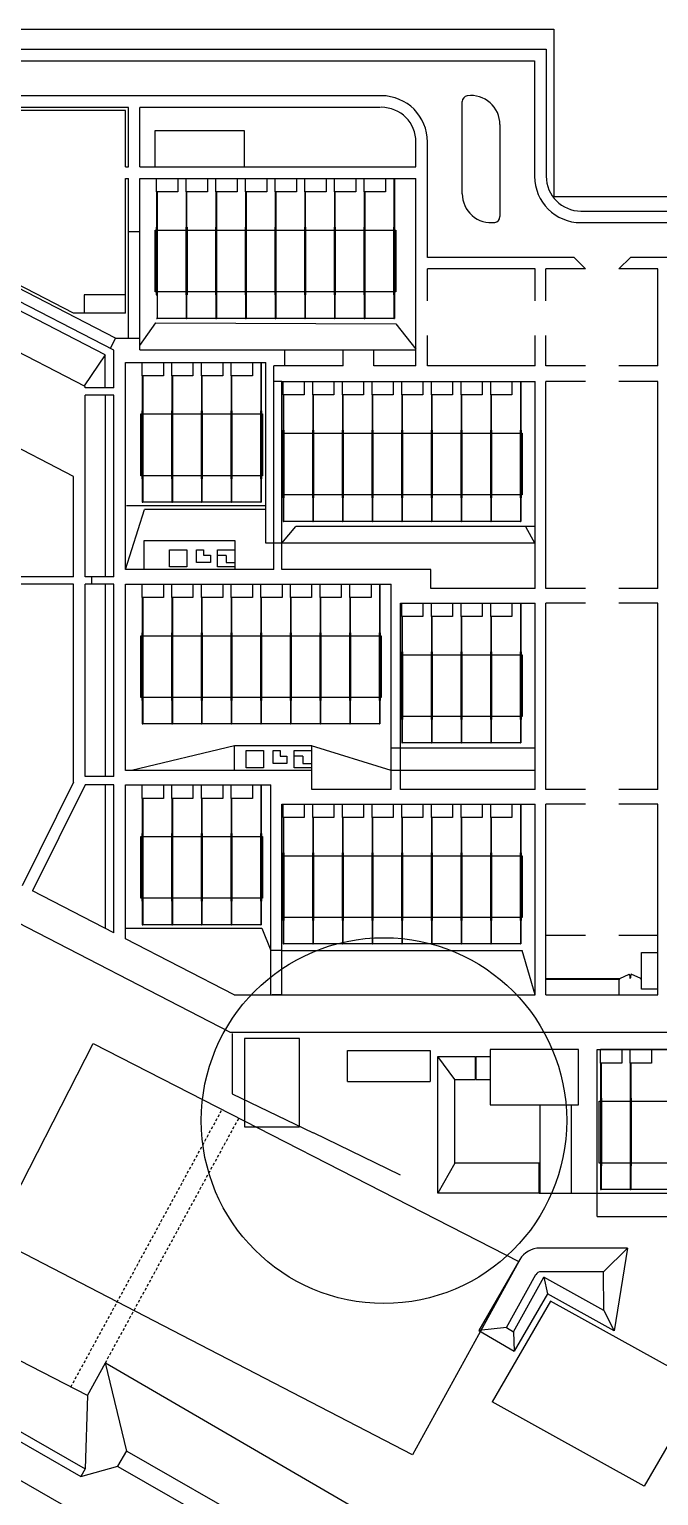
# Model space of a CAD drawing. Header units: millimetres. Extents: x -2 to 21000, y -2 to 14850.
# Drawn here: x 1727 to 2413, y 1328 to 2924 of the extents above; entities that cross this region are included whole.
import ezdxf

# ---------------------------------------------------------------- set-up
doc = ezdxf.new("R2010")
doc.units = ezdxf.units.MM
doc.linetypes.add('DASHED_3', pattern=[5, 3, -2])
doc.layers.add('HOVED', color=31, linetype='Continuous')
doc.layers.add('TEKST', color=1, linetype='Continuous')

msp = doc.modelspace()

# ---------------------------------------------------------------- linework, layer by layer
at = {"layer": 'HOVED'}
for p, q in [((1002, 2923.7), (2298.4, 2923.7)), ((2298.4, 2923.7), (2298.4, 2741.7)), ((995.4, 2889.4), (2277.6, 2889.4)), ((1004.2, 2902), (2290.2, 2902)), ((2277.6, 2889.4), (2277.6, 2763.7)), ((2290.2, 2902), (2290.2, 2763.7)), ((2110.5, 2851.4), (988, 2851.4)), ((2198.7, 2744.8), (2198.7, 2845.1)), ((1835.1, 2838.6), (1552.5, 2838.6)), ((1831.9, 2835.5), (1609.9, 2835.5)), ((1831.9, 2774), (1831.9, 2835.5)), ((1835.1, 2774), (1835.1, 2838.6)), ((1847.5, 2774), (1847.5, 2838.6)), ((2109.6, 2838.6), (1847.5, 2838.6)), ((1864.1, 2774), (1864.1, 2813.5)), ((1864.1, 2813.5), (1961, 2813.5)), ((1961, 2813.5), (1961, 2774)), ((2239.8, 2820.1), (2239.8, 2719.8)), ((2148.3, 2774), (2148.3, 2801)), ((2160.9, 2675.5), (2160.9, 2801)), ((1831.9, 2774), (1835.1, 2774)), ((1831.9, 2761.4), (1835.1, 2761.4)), ((1831.9, 2614.6), (1831.9, 2761.4)), ((1835.1, 2587.4), (1835.1, 2761.4)), ((1847.5, 2774), (2148.3, 2774)), ((1847.5, 2761.4), (2148.3, 2761.4)), ((1847.5, 2574.7), (1847.5, 2761.4)), ((2124.2, 2761.4), (2124.7, 2761.4)), ((2124.2, 2761.4), (2124.2, 2708.5)), ((2124.7, 2761.4), (2124.7, 2708.5)), ((2148.3, 2557.4), (2148.3, 2761.4)), ((1821, 2587.4), (1506.5, 2749.6)), ((1775.2, 2614.6), (1510.8, 2750.9)), ((1865.6, 2746.8), (1866.1, 2746.8)), ((1865.6, 2746.8), (1865.6, 2708.5)), ((1866.1, 2746.8), (1866.1, 2708.5)), ((1897.9, 2746.8), (1898.4, 2746.8)), ((1897.9, 2746.8), (1897.9, 2708.5)), ((1898.4, 2746.8), (1898.4, 2708.5)), ((1930.3, 2746.8), (1930.8, 2746.8)), ((1930.3, 2746.8), (1930.3, 2708.5)), ((1930.8, 2746.8), (1930.8, 2708.5)), ((1962.6, 2746.8), (1963.1, 2746.8)), ((1962.6, 2746.8), (1962.6, 2708.5)), ((1963.1, 2746.8), (1963.1, 2708.5)), ((1994.9, 2746.8), (1995.4, 2746.8)), ((1994.9, 2746.8), (1994.9, 2708.5)), ((1995.4, 2746.8), (1995.4, 2708.5)), ((2027.2, 2746.8), (2027.7, 2746.8)), ((2027.2, 2746.8), (2027.2, 2708.5)), ((2027.7, 2746.8), (2027.7, 2708.5)), ((2059.5, 2746.8), (2060, 2746.8)), ((2059.5, 2746.8), (2059.5, 2708.5)), ((2060, 2746.8), (2060, 2708.5)), ((2091.9, 2746.8), (2092.4, 2746.8)), ((2091.9, 2746.8), (2091.9, 2708.5)), ((2092.4, 2746.8), (2092.4, 2708.5)), ((1819.1, 2574.3), (1500.8, 2738.4)), ((2298.4, 2741.7), (3707.2, 2741.7)), ((2328, 2725.9), (3707.2, 2725.9)), ((1835.1, 2703.6), (1847.7, 2703.6)), ((1865.3, 2708.5), (1866.4, 2708.5)), ((1865.3, 2708.5), (1865.3, 2634.8)), ((1866.4, 2708.5), (1866.4, 2634.8)), ((1897.6, 2708.5), (1898.8, 2708.5)), ((1897.6, 2708.5), (1897.6, 2634.8)), ((1898.8, 2708.5), (1898.8, 2634.8)), ((1929.9, 2708.5), (1931.1, 2708.5)), ((1929.9, 2708.5), (1929.9, 2634.8)), ((1931.1, 2708.5), (1931.1, 2634.8)), ((1962.3, 2708.5), (1963.4, 2708.5)), ((1962.3, 2708.5), (1962.3, 2634.8)), ((1963.4, 2708.5), (1963.4, 2634.8)), ((1994.6, 2708.5), (1995.7, 2708.5)), ((1994.6, 2708.5), (1994.6, 2634.8)), ((1995.7, 2708.5), (1995.7, 2634.8)), ((2026.9, 2708.5), (2028, 2708.5)), ((2026.9, 2708.5), (2028, 2708.5)), ((2026.9, 2708.5), (2026.9, 2634.8)), ((2028, 2708.5), (2028, 2634.8)), ((2059.2, 2708.5), (2060.4, 2708.5)), ((2059.2, 2708.5), (2060.4, 2708.5)), ((2059.2, 2708.5), (2059.2, 2634.8)), ((2060.4, 2708.5), (2060.4, 2634.8)), ((2091.5, 2708.5), (2092.7, 2708.5)), ((2091.5, 2708.5), (2092.7, 2708.5)), ((2091.5, 2708.5), (2091.5, 2634.8)), ((2092.7, 2708.5), (2092.7, 2634.8)), ((2123.9, 2708.5), (2125, 2708.5)), ((2123.9, 2708.5), (2123.9, 2634.8)), ((2125, 2708.5), (2125, 2634.8)), ((2328, 2713.3), (3707.2, 2713.3)), ((2320.5, 2675.5), (2160.9, 2675.5)), ((2333.1, 2662.9), (2320.5, 2675.5)), ((2369.5, 2662.9), (2382.1, 2675.5)), ((2679.5, 2675.5), (2382.1, 2675.5)), ((1809.7, 2569.3), (1638, 2657.8)), ((2160.9, 2628.3), (2160.9, 2662.9)), ((2278, 2662.9), (2160.9, 2662.9)), ((2278, 2628.3), (2278, 2662.9)), ((2333.1, 2662.9), (2289.8, 2662.9)), ((2289.8, 2628.3), (2289.8, 2662.9)), ((2411.7, 2662.9), (2369.5, 2662.9)), ((2411.7, 2557.4), (2411.7, 2662.9)), ((1786.7, 2634.6), (1786.7, 2614.6)), ((1831.8, 2634.6), (1786.7, 2634.6)), ((1865.3, 2634.8), (1866.4, 2634.8)), ((1866.1, 2634.8), (1866.1, 2609.1)), ((1897.6, 2634.8), (1898.8, 2634.8)), ((1897.9, 2634.8), (1897.9, 2609.1)), ((1898.4, 2634.8), (1898.4, 2609.1)), ((1929.9, 2634.8), (1931.1, 2634.8)), ((1930.3, 2634.8), (1930.3, 2609.1)), ((1930.8, 2634.8), (1930.8, 2609.1)), ((1962.3, 2634.8), (1963.4, 2634.8)), ((1962.6, 2634.8), (1962.6, 2609.1)), ((1963.1, 2634.8), (1963.1, 2609.1)), ((1994.6, 2634.8), (1995.7, 2634.8)), ((1994.9, 2634.8), (1994.9, 2609.1)), ((1995.4, 2634.8), (1995.4, 2609.1)), ((2026.9, 2634.8), (2028, 2634.8)), ((2026.9, 2634.8), (2028, 2634.8)), ((2027.2, 2634.8), (2027.2, 2609.1)), ((2027.7, 2634.8), (2027.7, 2609.1)), ((2059.2, 2634.8), (2060.4, 2634.8)), ((2059.2, 2634.8), (2060.4, 2634.8)), ((2059.5, 2634.8), (2059.5, 2609.1)), ((2060, 2634.8), (2060, 2609.1)), ((2091.5, 2634.8), (2092.7, 2634.8)), ((2091.5, 2634.8), (2092.7, 2634.8)), ((2091.9, 2634.8), (2091.9, 2609.1)), ((2092.4, 2634.8), (2092.4, 2609.1)), ((2123.9, 2634.8), (2125, 2634.8)), ((2124.2, 2634.8), (2124.2, 2609.1)), ((2124.7, 2634.8), (2124.7, 2609.1)), ((1787.7, 2534.9), (1658, 2601.8)), ((1831.9, 2614.6), (1775.2, 2614.6)), ((1847.5, 2579.6), (1864.7, 2604.1)), ((1864.7, 2604.1), (2126.5, 2603.3)), ((2124.7, 2609.1), (1865.6, 2609.1)), ((1865.6, 2609.1), (1866.1, 2609.1)), ((1897.9, 2609.1), (1898.4, 2609.1)), ((1930.3, 2609.1), (1930.8, 2609.1)), ((1962.6, 2609.1), (1963.1, 2609.1)), ((1994.9, 2609.1), (1995.4, 2609.1)), ((2027.2, 2609.1), (2027.7, 2609.1)), ((2059.5, 2609.1), (2060, 2609.1)), ((2091.9, 2609.1), (2092.4, 2609.1)), ((2124.2, 2609.1), (2124.7, 2609.1)), ((2126.5, 2603.3), (2148.1, 2575.7)), ((1820.7, 2587.6), (1814.9, 2576.4)), ((1821, 2587.4), (1847.5, 2587.4)), ((2160.9, 2557.4), (2160.9, 2590.5)), ((2278, 2557.4), (2278, 2590.5)), ((2289.8, 2557.4), (2289.8, 2590.5)), ((1819.1, 2533.4), (1819.1, 2574.3)), ((1847.5, 2574.7), (2148.3, 2574.7)), ((2005.2, 2557.4), (2005.2, 2574.7)), ((2069, 2557.4), (2069, 2574.7)), ((2102.5, 2557.4), (2102.5, 2574.7)), ((1809.7, 2569.3), (1786.7, 2535.5)), ((1809.7, 2533.4), (1809.7, 2569.3)), ((1831.7, 2561.2), (1984.5, 2561.2)), ((1831.7, 2335.6), (1831.7, 2561.2)), ((1979.2, 2561.2), (1979.2, 2508.3)), ((1979.2, 2561.2), (1979.7, 2561.2)), ((1979.7, 2561.2), (1979.7, 2508.3)), ((1984.5, 2364.5), (1984.5, 2561.2)), ((1993.4, 2335.6), (1993.4, 2557.4)), ((2069, 2557.4), (1993.4, 2557.4)), ((2148.3, 2557.4), (2102.5, 2557.4)), ((2278, 2557.4), (2160.9, 2557.4)), ((2333.1, 2557.4), (2289.8, 2557.4)), ((2411.7, 2557.4), (2369.5, 2557.4)), ((1850, 2546.6), (1850, 2508.3)), ((1850, 2546.6), (1850.5, 2546.6)), ((1850.5, 2546.6), (1850.5, 2508.3)), ((1882.3, 2546.6), (1882.3, 2508.3)), ((1882.3, 2546.6), (1882.8, 2546.6)), ((1882.8, 2546.6), (1882.8, 2508.3)), ((1914.6, 2546.6), (1914.6, 2508.3)), ((1914.6, 2546.6), (1915.1, 2546.6)), ((1915.1, 2546.6), (1915.1, 2508.3)), ((1946.9, 2546.6), (1946.9, 2508.3)), ((1946.9, 2546.6), (1947.4, 2546.6)), ((1947.4, 2546.6), (1947.4, 2508.3)), ((2002, 2540.4), (1993.4, 2540.4)), ((2002, 2335.6), (2002, 2540.4)), ((2002, 2540.4), (2278, 2540.4)), ((2262, 2540.4), (2262, 2487.5)), ((2262, 2540.4), (2262.6, 2540.4)), ((2262.6, 2540.4), (2262.6, 2487.5)), ((2278, 2315), (2278, 2540.4)), ((2333.1, 2540.4), (2289.8, 2540.4)), ((2289.8, 2315), (2289.8, 2540.4)), ((2411.7, 2540.4), (2369.5, 2540.4)), ((2411.7, 2315), (2411.7, 2540.4)), ((1787.7, 2533.4), (1787.7, 2534.9)), ((1819.1, 2533.4), (1787.7, 2533.4)), ((1787.7, 2327.7), (1787.7, 2525.6)), ((1819.1, 2525.6), (1787.7, 2525.6)), ((1809.8, 2327.7), (1809.8, 2525.6)), ((1819.1, 2327.7), (1819.1, 2525.6)), ((2003.5, 2525.8), (2003.5, 2487.5)), ((2003.5, 2525.8), (2004, 2525.8)), ((2004, 2525.8), (2004, 2487.5)), ((2035.8, 2525.8), (2035.8, 2487.5)), ((2035.8, 2525.8), (2036.3, 2525.8)), ((2036.3, 2525.8), (2036.3, 2487.5)), ((2068.1, 2525.8), (2068.1, 2487.5)), ((2068.1, 2525.8), (2068.6, 2525.8)), ((2068.6, 2525.8), (2068.6, 2487.5)), ((2100.5, 2525.8), (2100.5, 2487.5)), ((2100.5, 2525.8), (2101, 2525.8)), ((2101, 2525.8), (2101, 2487.5)), ((2132.8, 2525.8), (2132.8, 2487.5)), ((2132.8, 2525.8), (2133.3, 2525.8)), ((2133.3, 2525.8), (2133.3, 2487.5)), ((2165.1, 2525.8), (2165.1, 2487.5)), ((2165.1, 2525.8), (2165.6, 2525.8)), ((2165.6, 2525.8), (2165.6, 2487.5)), ((2197.4, 2525.8), (2197.4, 2487.5)), ((2197.4, 2525.8), (2197.9, 2525.8)), ((2197.9, 2525.8), (2197.9, 2487.5)), ((2229.7, 2525.8), (2229.7, 2487.5)), ((2229.7, 2525.8), (2230.2, 2525.8)), ((2230.2, 2525.8), (2230.2, 2487.5)), ((1775.1, 2436.9), (1635.2, 2509)), ((1849.7, 2508.3), (1849.7, 2434.6)), ((1849.7, 2508.3), (1850.8, 2508.3)), ((1850.8, 2508.3), (1850.8, 2434.6)), ((1882, 2508.3), (1882, 2434.6)), ((1882, 2508.3), (1883.1, 2508.3)), ((1882, 2508.3), (1883.1, 2508.3)), ((1883.1, 2508.3), (1883.1, 2434.6)), ((1914.3, 2508.3), (1914.3, 2434.6)), ((1914.3, 2508.3), (1915.4, 2508.3)), ((1914.3, 2508.3), (1915.4, 2508.3)), ((1915.4, 2508.3), (1915.4, 2434.6)), ((1946.6, 2508.3), (1946.6, 2434.6)), ((1946.6, 2508.3), (1947.7, 2508.3)), ((1946.6, 2508.3), (1947.7, 2508.3)), ((1947.7, 2508.3), (1947.7, 2434.6)), ((1978.9, 2508.3), (1978.9, 2434.6)), ((1978.9, 2508.3), (1980.1, 2508.3)), ((1980.1, 2508.3), (1980.1, 2434.6)), ((2003.2, 2487.5), (2004.3, 2487.5)), ((2003.2, 2487.5), (2003.2, 2413.8)), ((2004.3, 2487.5), (2004.3, 2413.8)), ((2035.5, 2487.5), (2036.6, 2487.5)), ((2035.5, 2487.5), (2035.5, 2413.8)), ((2036.6, 2487.5), (2036.6, 2413.8)), ((2067.8, 2487.5), (2069, 2487.5)), ((2067.8, 2487.5), (2067.8, 2413.8)), ((2069, 2487.5), (2069, 2413.8)), ((2100.1, 2487.5), (2101.3, 2487.5)), ((2100.1, 2487.5), (2100.1, 2413.8)), ((2101.3, 2487.5), (2101.3, 2413.8)), ((2132.5, 2487.5), (2133.6, 2487.5)), ((2132.5, 2487.5), (2132.5, 2413.8)), ((2133.6, 2487.5), (2133.6, 2413.8)), ((2164.8, 2487.5), (2165.9, 2487.5)), ((2164.8, 2487.5), (2165.9, 2487.5)), ((2164.8, 2487.5), (2164.8, 2413.8)), ((2165.9, 2487.5), (2165.9, 2413.8)), ((2197.1, 2487.5), (2198.2, 2487.5)), ((2197.1, 2487.5), (2198.2, 2487.5)), ((2197.1, 2487.5), (2197.1, 2413.8)), ((2198.2, 2487.5), (2198.2, 2413.8)), ((2229.4, 2487.5), (2230.5, 2487.5)), ((2229.4, 2487.5), (2230.5, 2487.5)), ((2229.4, 2487.5), (2229.4, 2413.8)), ((2230.5, 2487.5), (2230.5, 2413.8)), ((2261.7, 2487.5), (2262.9, 2487.5)), ((2261.7, 2487.5), (2261.7, 2413.8)), ((2262.9, 2487.5), (2262.9, 2413.8)), ((1775.1, 2327.7), (1775.1, 2436.9)), ((1849.7, 2434.6), (1850.8, 2434.6)), ((1850, 2434.6), (1850, 2408.9)), ((1850.5, 2434.6), (1850.5, 2408.9)), ((1882, 2434.6), (1883.1, 2434.6)), ((1882, 2434.6), (1883.1, 2434.6)), ((1882.3, 2434.6), (1882.3, 2408.9)), ((1882.8, 2434.6), (1882.8, 2408.9)), ((1914.3, 2434.6), (1915.4, 2434.6)), ((1914.3, 2434.6), (1915.4, 2434.6)), ((1914.6, 2434.6), (1914.6, 2408.9)), ((1915.1, 2434.6), (1915.1, 2408.9)), ((1946.6, 2434.6), (1947.7, 2434.6)), ((1946.6, 2434.6), (1947.7, 2434.6)), ((1946.9, 2434.6), (1946.9, 2408.9)), ((1947.4, 2434.6), (1947.4, 2408.9)), ((1978.9, 2434.6), (1980.1, 2434.6)), ((1979.2, 2434.6), (1979.2, 2408.9)), ((1979.7, 2434.6), (1979.7, 2408.9)), ((2003.2, 2413.8), (2004.3, 2413.8)), ((2003.5, 2413.8), (2003.5, 2388.1)), ((2004, 2413.8), (2004, 2388.1)), ((2035.5, 2413.8), (2036.6, 2413.8)), ((2035.8, 2413.8), (2035.8, 2388.1)), ((2036.3, 2413.8), (2036.3, 2388.1)), ((2067.8, 2413.8), (2069, 2413.8)), ((2068.1, 2413.8), (2068.1, 2388.1)), ((2068.6, 2413.8), (2068.6, 2388.1)), ((2100.1, 2413.8), (2101.3, 2413.8)), ((2100.5, 2413.8), (2100.5, 2388.1)), ((2101, 2413.8), (2101, 2388.1)), ((2132.5, 2413.8), (2133.6, 2413.8)), ((2132.8, 2413.8), (2132.8, 2388.1)), ((2133.3, 2413.8), (2133.3, 2388.1)), ((2164.8, 2413.8), (2165.9, 2413.8)), ((2164.8, 2413.8), (2165.9, 2413.8)), ((2165.1, 2413.8), (2165.1, 2388.1)), ((2165.6, 2413.8), (2165.6, 2388.1)), ((2197.1, 2413.8), (2198.2, 2413.8)), ((2197.1, 2413.8), (2198.2, 2413.8)), ((2197.4, 2413.8), (2197.4, 2388.1)), ((2197.9, 2413.8), (2197.9, 2388.1)), ((2229.4, 2413.8), (2230.5, 2413.8)), ((2229.4, 2413.8), (2230.5, 2413.8)), ((2229.7, 2413.8), (2229.7, 2388.1)), ((2230.2, 2413.8), (2230.2, 2388.1)), ((2261.7, 2413.8), (2262.9, 2413.8)), ((2262, 2413.8), (2262, 2388.1)), ((2262.6, 2413.8), (2262.6, 2388.1)), ((1831.7, 2335.6), (1852.6, 2401.1)), ((1984.5, 2405), (1832.9, 2405)), ((1979.7, 2408.9), (1850, 2408.9)), ((1850, 2408.9), (1850.5, 2408.9)), ((1984.5, 2401.1), (1852.6, 2401.1)), ((1882.3, 2408.9), (1882.8, 2408.9)), ((1914.6, 2408.9), (1915.1, 2408.9)), ((1946.9, 2408.9), (1947.4, 2408.9)), ((1979.2, 2408.9), (1979.7, 2408.9)), ((1809.9, 2380.5), (1809.9, 2381)), ((2002, 2364.5), (2017.2, 2382.5)), ((2262.6, 2388.1), (2003.5, 2388.1)), ((2003.5, 2388.1), (2004, 2388.1)), ((2278, 2382.5), (2017.2, 2382.5)), ((2035.8, 2388.1), (2036.3, 2388.1)), ((2068.1, 2388.1), (2068.6, 2388.1)), ((2100.5, 2388.1), (2101, 2388.1)), ((2132.8, 2388.1), (2133.3, 2388.1)), ((2165.1, 2388.1), (2165.6, 2388.1)), ((2197.4, 2388.1), (2197.9, 2388.1)), ((2229.7, 2388.1), (2230.2, 2388.1)), ((2262, 2388.1), (2262.6, 2388.1)), ((2267.7, 2382.6), (2277.7, 2364.2)), ((1951.3, 2366.9), (1851.7, 2366.9)), ((1851.7, 2366.9), (1851.7, 2335.6)), ((1951.3, 2335.6), (1951.3, 2366.9)), ((1993.4, 2364.5), (1984.5, 2364.5)), ((2278, 2364.5), (1993.4, 2364.5)), ((1879.8, 2357.3), (1898.6, 2357.3)), ((1879.8, 2338.6), (1879.8, 2357.3)), ((1898.6, 2357.3), (1898.6, 2338.6)), ((1909.3, 2343.4), (1909.3, 2357.3)), ((1909.3, 2357.3), (1916.7, 2357.3)), ((1916.7, 2357.3), (1916.7, 2351.2)), ((1916.7, 2351.2), (1924.2, 2351.2)), ((1924.2, 2351.2), (1924.2, 2343.4)), ((1932, 2357.3), (1950.8, 2357.3)), ((1932, 2338.6), (1932, 2357.3)), ((1941.5, 2351.1), (1932, 2351.1)), ((1941.5, 2351.1), (1941.5, 2343.4)), ((1950.8, 2357.3), (1950.8, 2338.6)), ((1993.4, 2335.6), (1831.7, 2335.6)), ((1898.6, 2338.6), (1879.8, 2338.6)), ((1924.2, 2343.4), (1909.3, 2343.4)), ((1950.8, 2338.6), (1932, 2338.6)), ((1941.5, 2343.4), (1950.8, 2343.4)), ((2164.6, 2335.6), (2002, 2335.6)), ((2164.6, 2315), (2164.6, 2335.6)), ((1775.1, 2327.7), (1648.7, 2327.7)), ((1775.1, 2319.8), (1650.1, 2319.8)), ((1775.1, 2104.2), (1775.1, 2319.8)), ((1819.1, 2327.7), (1787.7, 2327.7)), ((1787.7, 2110.6), (1787.7, 2319.8)), ((1819.1, 2319.8), (1787.7, 2319.8)), ((1795, 2319.8), (1795, 2327.7)), ((1809.8, 2110.6), (1809.8, 2319.8)), ((1819.1, 2110.6), (1819.1, 2319.8)), ((1831.7, 2117), (1831.7, 2319.8)), ((1831.7, 2319.8), (2121.2, 2319.8)), ((2108.5, 2319.8), (2108.5, 2266.9)), ((2108.5, 2319.8), (2109, 2319.8)), ((2109, 2319.8), (2109, 2266.9)), ((2121.2, 2096.2), (2121.2, 2319.8)), ((2278, 2315), (2164.6, 2315)), ((2333.1, 2315), (2289.8, 2315)), ((2411.7, 2315), (2369.5, 2315)), ((2411.7, 2315), (2369.5, 2315)), ((1850, 2305.2), (1850, 2266.9)), ((1850, 2305.2), (1850.5, 2305.2)), ((1850.5, 2305.2), (1850.5, 2266.9)), ((1882.3, 2305.2), (1882.3, 2266.9)), ((1882.3, 2305.2), (1882.8, 2305.2)), ((1882.8, 2305.2), (1882.8, 2266.9)), ((1914.6, 2305.2), (1914.6, 2266.9)), ((1914.6, 2305.2), (1915.1, 2305.2)), ((1915.1, 2305.2), (1915.1, 2266.9)), ((1946.9, 2305.2), (1946.9, 2266.9)), ((1946.9, 2305.2), (1947.4, 2305.2)), ((1947.4, 2305.2), (1947.4, 2266.9)), ((1979.2, 2305.2), (1979.2, 2266.9)), ((1979.2, 2305.2), (1979.7, 2305.2)), ((1979.7, 2305.2), (1979.7, 2266.9)), ((2011.6, 2305.2), (2011.6, 2266.9)), ((2011.6, 2305.2), (2012.1, 2305.2)), ((2012.1, 2305.2), (2012.1, 2266.9)), ((2043.9, 2305.2), (2043.9, 2266.9)), ((2043.9, 2305.2), (2044.4, 2305.2)), ((2044.4, 2305.2), (2044.4, 2266.9)), ((2076.2, 2305.2), (2076.2, 2266.9)), ((2076.2, 2305.2), (2076.7, 2305.2)), ((2076.7, 2305.2), (2076.7, 2266.9)), ((2131.3, 2096.2), (2131.3, 2299.2)), ((2131.3, 2299.2), (2278, 2299.2)), ((2262, 2299.2), (2262.6, 2299.2)), ((2262, 2299.2), (2262, 2246.3)), ((2262.6, 2299.2), (2262.6, 2246.3)), ((2278, 2096.2), (2278, 2299.2)), ((2333.1, 2299.2), (2289.8, 2299.2)), ((2289.8, 2096.2), (2289.8, 2299.2)), ((2411.7, 2299.2), (2369.5, 2299.2)), ((2411.7, 2096.2), (2411.7, 2299.2)), ((2132.8, 2284.6), (2133.3, 2284.6)), ((2132.8, 2284.6), (2132.8, 2246.3)), ((2133.3, 2284.6), (2133.3, 2246.3)), ((2165.1, 2284.6), (2165.6, 2284.6)), ((2165.1, 2284.6), (2165.1, 2246.3)), ((2165.6, 2284.6), (2165.6, 2246.3)), ((2197.4, 2284.6), (2197.9, 2284.6)), ((2197.4, 2284.6), (2197.4, 2246.3)), ((2197.9, 2284.6), (2197.9, 2246.3)), ((2229.7, 2284.6), (2230.2, 2284.6)), ((2229.7, 2284.6), (2229.7, 2246.3)), ((2230.2, 2284.6), (2230.2, 2246.3)), ((1849.7, 2266.9), (1849.7, 2193.2)), ((1849.7, 2266.9), (1850.8, 2266.9)), ((1850.8, 2266.9), (1850.8, 2193.2)), ((1882, 2266.9), (1882, 2193.2)), ((1882, 2266.9), (1883.1, 2266.9)), ((1883.1, 2266.9), (1883.1, 2193.2)), ((1914.3, 2266.9), (1914.3, 2193.2)), ((1914.3, 2266.9), (1915.4, 2266.9)), ((1915.4, 2266.9), (1915.4, 2193.2)), ((1946.6, 2266.9), (1946.6, 2193.2)), ((1946.6, 2266.9), (1947.7, 2266.9)), ((1947.7, 2266.9), (1947.7, 2193.2)), ((1978.9, 2266.9), (1978.9, 2193.2)), ((1978.9, 2266.9), (1980.1, 2266.9)), ((1980.1, 2266.9), (1980.1, 2193.2)), ((2011.2, 2266.9), (2011.2, 2193.2)), ((2011.2, 2266.9), (2012.4, 2266.9)), ((2011.2, 2266.9), (2012.4, 2266.9)), ((2012.4, 2266.9), (2012.4, 2193.2)), ((2043.6, 2266.9), (2043.6, 2193.2)), ((2043.6, 2266.9), (2044.7, 2266.9)), ((2043.6, 2266.9), (2044.7, 2266.9)), ((2044.7, 2266.9), (2044.7, 2193.2)), ((2075.9, 2266.9), (2075.9, 2193.2)), ((2075.9, 2266.9), (2077, 2266.9)), ((2075.9, 2266.9), (2077, 2266.9)), ((2077, 2266.9), (2077, 2193.2)), ((2108.2, 2266.9), (2108.2, 2193.2)), ((2108.2, 2266.9), (2109.3, 2266.9)), ((2109.3, 2266.9), (2109.3, 2193.2)), ((2131.3, 2175.9), (2131.3, 2243)), ((2131.3, 2243), (2264, 2243)), ((2132.5, 2246.3), (2132.5, 2172.6)), ((2132.5, 2246.3), (2133.6, 2246.3)), ((2133.6, 2246.3), (2133.6, 2172.6)), ((2164.8, 2246.3), (2164.8, 2172.6)), ((2164.8, 2246.3), (2165.9, 2246.3)), ((2164.8, 2246.3), (2165.9, 2246.3)), ((2165.9, 2246.3), (2165.9, 2172.6)), ((2197.1, 2246.3), (2197.1, 2172.6)), ((2197.1, 2246.3), (2198.2, 2246.3)), ((2197.1, 2246.3), (2198.2, 2246.3)), ((2198.2, 2246.3), (2198.2, 2172.6)), ((2229.4, 2246.3), (2229.4, 2172.6)), ((2229.4, 2246.3), (2230.5, 2246.3)), ((2229.4, 2246.3), (2230.5, 2246.3)), ((2230.5, 2246.3), (2230.5, 2172.6)), ((2261.7, 2246.3), (2261.7, 2172.6)), ((2261.7, 2246.3), (2262.9, 2246.3)), ((2262.9, 2246.3), (2262.9, 2172.6)), ((2264, 2243), (2264, 2175.9)), ((1849.7, 2193.2), (1850.8, 2193.2)), ((1850, 2193.2), (1850, 2167.6)), ((1850.5, 2193.2), (1850.5, 2167.6)), ((1882, 2193.2), (1883.1, 2193.2)), ((1882.3, 2193.2), (1882.3, 2167.6)), ((1882.8, 2193.2), (1882.8, 2167.6)), ((1914.3, 2193.2), (1915.4, 2193.2)), ((1914.6, 2193.2), (1914.6, 2167.6)), ((1915.1, 2193.2), (1915.1, 2167.6)), ((1946.6, 2193.2), (1947.7, 2193.2)), ((1946.9, 2193.2), (1946.9, 2167.6)), ((1947.4, 2193.2), (1947.4, 2167.6)), ((1978.9, 2193.2), (1980.1, 2193.2)), ((1979.2, 2193.2), (1979.2, 2167.6)), ((1979.7, 2193.2), (1979.7, 2167.6)), ((2011.2, 2193.2), (2012.4, 2193.2)), ((2011.2, 2193.2), (2012.4, 2193.2)), ((2011.6, 2193.2), (2011.6, 2167.6)), ((2012.1, 2193.2), (2012.1, 2167.6)), ((2043.6, 2193.2), (2044.7, 2193.2)), ((2043.6, 2193.2), (2044.7, 2193.2)), ((2043.9, 2193.2), (2043.9, 2167.6)), ((2044.4, 2193.2), (2044.4, 2167.6)), ((2075.9, 2193.2), (2077, 2193.2)), ((2075.9, 2193.2), (2077, 2193.2)), ((2076.2, 2193.2), (2076.2, 2167.6)), ((2076.7, 2193.2), (2076.7, 2167.6)), ((2108.2, 2193.2), (2109.3, 2193.2)), ((2108.5, 2193.2), (2108.5, 2167.6)), ((2109, 2193.2), (2109, 2167.6)), ((2264, 2175.9), (2131.3, 2175.9)), ((2132.5, 2172.6), (2133.6, 2172.6)), ((2132.8, 2172.6), (2132.8, 2147)), ((2133.3, 2172.6), (2133.3, 2147)), ((2164.8, 2172.6), (2165.9, 2172.6)), ((2164.8, 2172.6), (2165.9, 2172.6)), ((2165.1, 2172.6), (2165.1, 2147)), ((2165.6, 2172.6), (2165.6, 2147)), ((2197.1, 2172.6), (2198.2, 2172.6)), ((2197.1, 2172.6), (2198.2, 2172.6)), ((2197.4, 2172.6), (2197.4, 2147)), ((2197.9, 2172.6), (2197.9, 2147)), ((2229.4, 2172.6), (2230.5, 2172.6)), ((2229.4, 2172.6), (2230.5, 2172.6)), ((2229.7, 2172.6), (2229.7, 2147)), ((2230.2, 2172.6), (2230.2, 2147)), ((2261.7, 2172.6), (2262.9, 2172.6)), ((2262, 2172.6), (2262, 2147)), ((2262.6, 2172.6), (2262.6, 2147)), ((2109, 2167.6), (1850, 2167.6)), ((1850, 2167.6), (1850.5, 2167.6)), ((1882.3, 2167.6), (1882.8, 2167.6)), ((1914.6, 2167.6), (1915.1, 2167.6)), ((1946.9, 2167.6), (1947.4, 2167.6)), ((1979.2, 2167.6), (1979.7, 2167.6)), ((2011.6, 2167.6), (2012.1, 2167.6)), ((2043.9, 2167.6), (2044.4, 2167.6)), ((2076.2, 2167.6), (2076.7, 2167.6)), ((2108.5, 2167.6), (2109, 2167.6)), ((1950.5, 2143.8), (1838.2, 2117)), ((1950.5, 2116.5), (1950.5, 2143.8)), ((2034.8, 2143.8), (1950.5, 2143.8)), ((2121.2, 2116.9), (2034.6, 2143.8)), ((2034.8, 2096.2), (2034.8, 2143.8)), ((2131.3, 2141.4), (2121.2, 2141.4)), ((2278, 2141.4), (2131.3, 2141.4)), ((2132.8, 2147), (2133.3, 2147)), ((2262.6, 2147), (2132.8, 2147)), ((2165.1, 2147), (2165.6, 2147)), ((2197.4, 2147), (2197.9, 2147)), ((2229.7, 2147), (2230.2, 2147)), ((2262, 2147), (2262.6, 2147)), ((1963.3, 2138.7), (1982.1, 2138.7)), ((1963.3, 2119.9), (1963.3, 2138.7)), ((1982.1, 2138.7), (1982.1, 2119.9)), ((1992.8, 2124.7), (1992.8, 2138.7)), ((1992.8, 2138.7), (2000.2, 2138.7)), ((2007.7, 2124.7), (1992.8, 2124.7)), ((2000.2, 2138.7), (2000.2, 2132.5)), ((2000.2, 2132.5), (2007.7, 2132.5)), ((2007.7, 2132.5), (2007.7, 2124.7)), ((2015.5, 2138.7), (2034.3, 2138.7)), ((2015.5, 2119.9), (2015.5, 2138.7)), ((2025, 2132.5), (2015.5, 2132.5)), ((2025, 2132.5), (2025, 2124.7)), ((2025, 2124.7), (2034.3, 2124.7)), ((2034.3, 2138.7), (2034.3, 2119.9)), ((1819.1, 2110.6), (1787.7, 2110.6)), ((2034.8, 2117), (1831.7, 2117)), ((1982.1, 2119.9), (1963.3, 2119.9)), ((2034.3, 2119.9), (2015.5, 2119.9)), ((2131.3, 2116.9), (2121.2, 2116.9)), ((2278, 2116.9), (2131.3, 2116.9)), ((1775.1, 2104.2), (1719.3, 1991.5)), ((1787.7, 2101.2), (1730.5, 1985.8)), ((1819.1, 2101.2), (1787.7, 2101.2)), ((1809.8, 1944.9), (1809.8, 2101.2)), ((1819.1, 1940.1), (1819.1, 2101.2)), ((1831.7, 2101.2), (1990.2, 2101.2)), ((1831.7, 1933.6), (1831.7, 2101.2)), ((1979.2, 2101.2), (1979.7, 2101.2)), ((1979.2, 2101.2), (1979.2, 2048.3)), ((1979.7, 2101.2), (1979.7, 2048.3)), ((1990.2, 1872.6), (1990.2, 2101.2)), ((2121.2, 2096.2), (2034.8, 2096.2)), ((2278, 2096.2), (2131.3, 2096.2)), ((2333.1, 2096.2), (2289.8, 2096.2)), ((2411.7, 2096.2), (2369.5, 2096.2)), ((1850, 2086.6), (1850.5, 2086.6)), ((1850, 2086.6), (1850, 2048.3)), ((1850.5, 2086.6), (1850.5, 2048.3)), ((1882.3, 2086.6), (1882.8, 2086.6)), ((1882.3, 2086.6), (1882.3, 2048.3)), ((1882.8, 2086.6), (1882.8, 2048.3)), ((1914.6, 2086.6), (1915.1, 2086.6)), ((1914.6, 2086.6), (1914.6, 2048.3)), ((1915.1, 2086.6), (1915.1, 2048.3)), ((1946.9, 2086.6), (1947.4, 2086.6)), ((1946.9, 2086.6), (1946.9, 2048.3)), ((1947.4, 2086.6), (1947.4, 2048.3)), ((2002, 1872.6), (2002, 2080.4)), ((2002, 2080.4), (2278, 2080.4)), ((2262, 2080.4), (2262, 2027.5)), ((2262, 2080.4), (2262.6, 2080.4)), ((2262.6, 2080.4), (2262.6, 2027.5)), ((2278, 1872.6), (2278, 2080.4)), ((2333.1, 2080.4), (2289.8, 2080.4)), ((2289.8, 1872.6), (2289.8, 2080.4)), ((2411.7, 2080.4), (2369.5, 2080.4)), ((2411.7, 1872.6), (2411.7, 2080.4)), ((2003.5, 2065.8), (2003.5, 2027.5)), ((2003.5, 2065.8), (2004, 2065.8)), ((2004, 2065.8), (2004, 2027.5)), ((2035.8, 2065.8), (2035.8, 2027.5)), ((2035.8, 2065.8), (2036.3, 2065.8)), ((2036.3, 2065.8), (2036.3, 2027.5)), ((2068.1, 2065.8), (2068.1, 2027.5)), ((2068.1, 2065.8), (2068.6, 2065.8)), ((2068.6, 2065.8), (2068.6, 2027.5)), ((2100.5, 2065.8), (2100.5, 2027.5)), ((2100.5, 2065.8), (2101, 2065.8)), ((2101, 2065.8), (2101, 2027.5)), ((2132.8, 2065.8), (2132.8, 2027.5)), ((2132.8, 2065.8), (2133.3, 2065.8)), ((2133.3, 2065.8), (2133.3, 2027.5)), ((2165.1, 2065.8), (2165.1, 2027.5)), ((2165.1, 2065.8), (2165.6, 2065.8)), ((2165.6, 2065.8), (2165.6, 2027.5)), ((2197.4, 2065.8), (2197.4, 2027.5)), ((2197.4, 2065.8), (2197.9, 2065.8)), ((2197.9, 2065.8), (2197.9, 2027.5)), ((2229.7, 2065.8), (2229.7, 2027.5)), ((2229.7, 2065.8), (2230.2, 2065.8)), ((2230.2, 2065.8), (2230.2, 2027.5)), ((1849.7, 2048.3), (1849.7, 1974.6)), ((1849.7, 2048.3), (1850.8, 2048.3)), ((1850.8, 2048.3), (1850.8, 1974.6)), ((1882, 2048.3), (1882, 1974.6)), ((1882, 2048.3), (1883.1, 2048.3)), ((1882, 2048.3), (1883.1, 2048.3)), ((1883.1, 2048.3), (1883.1, 1974.6)), ((1914.3, 2048.3), (1914.3, 1974.6)), ((1914.3, 2048.3), (1915.4, 2048.3)), ((1914.3, 2048.3), (1915.4, 2048.3)), ((1915.4, 2048.3), (1915.4, 1974.6)), ((1946.6, 2048.3), (1946.6, 1974.6)), ((1946.6, 2048.3), (1947.7, 2048.3)), ((1946.6, 2048.3), (1947.7, 2048.3)), ((1947.7, 2048.3), (1947.7, 1974.6)), ((1978.9, 2048.3), (1978.9, 1974.6)), ((1978.9, 2048.3), (1980.1, 2048.3)), ((1980.1, 2048.3), (1980.1, 1974.6)), ((2003.2, 2027.5), (2003.2, 1953.8)), ((2003.2, 2027.5), (2004.3, 2027.5)), ((2004.3, 2027.5), (2004.3, 1953.8)), ((2035.5, 2027.5), (2035.5, 1953.8)), ((2035.5, 2027.5), (2036.6, 2027.5)), ((2036.6, 2027.5), (2036.6, 1953.8)), ((2067.8, 2027.5), (2067.8, 1953.8)), ((2067.8, 2027.5), (2069, 2027.5)), ((2069, 2027.5), (2069, 1953.8)), ((2100.1, 2027.5), (2100.1, 1953.8)), ((2100.1, 2027.5), (2101.3, 2027.5)), ((2101.3, 2027.5), (2101.3, 1953.8)), ((2132.5, 2027.5), (2132.5, 1953.8)), ((2132.5, 2027.5), (2133.6, 2027.5)), ((2133.6, 2027.5), (2133.6, 1953.8)), ((2164.8, 2027.5), (2164.8, 1953.8)), ((2164.8, 2027.5), (2165.9, 2027.5)), ((2164.8, 2027.5), (2165.9, 2027.5)), ((2165.9, 2027.5), (2165.9, 1953.8)), ((2197.1, 2027.5), (2197.1, 1953.8)), ((2197.1, 2027.5), (2198.2, 2027.5)), ((2197.1, 2027.5), (2198.2, 2027.5)), ((2198.2, 2027.5), (2198.2, 1953.8)), ((2229.4, 2027.5), (2229.4, 1953.8)), ((2229.4, 2027.5), (2230.5, 2027.5)), ((2229.4, 2027.5), (2230.5, 2027.5)), ((2230.5, 2027.5), (2230.5, 1953.8)), ((2261.7, 2027.5), (2261.7, 1953.8)), ((2261.7, 2027.5), (2262.9, 2027.5)), ((2262.9, 2027.5), (2262.9, 1953.8)), ((1945.5, 1832), (1627.4, 1996)), ((1790.2, 1436.6), (708.9, 1994.1)), ((1819.1, 1940.1), (1730.5, 1985.8)), ((697.2, 1971.6), (1783.1, 1348.5)), ((703.6, 1978.9), (1787.8, 1356.7)), ((1849.7, 1974.6), (1850.8, 1974.6)), ((1850, 1974.6), (1850, 1948.9)), ((1850.5, 1974.6), (1850.5, 1948.9)), ((1882, 1974.6), (1883.1, 1974.6)), ((1882, 1974.6), (1883.1, 1974.6)), ((1882.3, 1974.6), (1882.3, 1948.9)), ((1882.8, 1974.6), (1882.8, 1948.9)), ((1914.3, 1974.6), (1915.4, 1974.6)), ((1914.3, 1974.6), (1915.4, 1974.6)), ((1914.6, 1974.6), (1914.6, 1948.9)), ((1915.1, 1974.6), (1915.1, 1948.9)), ((1946.6, 1974.6), (1947.7, 1974.6)), ((1946.6, 1974.6), (1947.7, 1974.6)), ((1946.9, 1974.6), (1946.9, 1948.9)), ((1947.4, 1974.6), (1947.4, 1948.9)), ((1978.9, 1974.6), (1980.1, 1974.6)), ((1979.2, 1974.6), (1979.2, 1948.9)), ((1979.7, 1974.6), (1979.7, 1948.9)), ((1979.7, 1948.9), (1850, 1948.9)), ((1850, 1948.9), (1850.5, 1948.9)), ((1882.3, 1948.9), (1882.8, 1948.9)), ((1914.6, 1948.9), (1915.1, 1948.9)), ((1946.9, 1948.9), (1947.4, 1948.9)), ((1979.2, 1948.9), (1979.7, 1948.9)), ((2003.2, 1953.8), (2004.3, 1953.8)), ((2003.5, 1953.8), (2003.5, 1928.2)), ((2004, 1953.8), (2004, 1928.2)), ((2035.5, 1953.8), (2036.6, 1953.8)), ((2035.8, 1953.8), (2035.8, 1928.2)), ((2036.3, 1953.8), (2036.3, 1928.2)), ((2067.8, 1953.8), (2069, 1953.8)), ((2068.1, 1953.8), (2068.1, 1928.2)), ((2068.6, 1953.8), (2068.6, 1928.2)), ((2100.1, 1953.8), (2101.3, 1953.8)), ((2100.5, 1953.8), (2100.5, 1928.2)), ((2101, 1953.8), (2101, 1928.2)), ((2132.5, 1953.8), (2133.6, 1953.8)), ((2132.8, 1953.8), (2132.8, 1928.2)), ((2133.3, 1953.8), (2133.3, 1928.2)), ((2164.8, 1953.8), (2165.9, 1953.8)), ((2164.8, 1953.8), (2165.9, 1953.8)), ((2165.1, 1953.8), (2165.1, 1928.2)), ((2165.6, 1953.8), (2165.6, 1928.2)), ((2197.1, 1953.8), (2198.2, 1953.8)), ((2197.1, 1953.8), (2198.2, 1953.8)), ((2197.4, 1953.8), (2197.4, 1928.2)), ((2197.9, 1953.8), (2197.9, 1928.2)), ((2229.4, 1953.8), (2230.5, 1953.8)), ((2229.4, 1953.8), (2230.5, 1953.8)), ((2229.7, 1953.8), (2229.7, 1928.2)), ((2230.2, 1953.8), (2230.2, 1928.2)), ((2261.7, 1953.8), (2262.9, 1953.8)), ((2262, 1953.8), (2262, 1928.2)), ((2262.6, 1953.8), (2262.6, 1928.2)), ((677.7, 1939.3), (2286.7, 1018.3)), ((1831.7, 1945.3), (1980.3, 1945.3)), ((1950, 1872.6), (1831.7, 1933.6)), ((1980.3, 1945.3), (1990.2, 1921.2)), ((2333.1, 1937.2), (2289.8, 1937.2)), ((2411.7, 1937.2), (2369.5, 1937.2)), ((2002, 1921.2), (1990.2, 1921.2)), ((2002, 1921.2), (2264, 1921.2)), ((2262.6, 1928.2), (2003.5, 1928.2)), ((2003.5, 1928.2), (2004, 1928.2)), ((2035.8, 1928.2), (2036.3, 1928.2)), ((2068.1, 1928.2), (2068.6, 1928.2)), ((2100.5, 1928.2), (2101, 1928.2)), ((2132.8, 1928.2), (2133.3, 1928.2)), ((2165.1, 1928.2), (2165.6, 1928.2)), ((2197.4, 1928.2), (2197.9, 1928.2)), ((2229.7, 1928.2), (2230.2, 1928.2)), ((2262, 1928.2), (2262.6, 1928.2)), ((2278, 1872.6), (2264, 1921.2)), ((2394.2, 1878.8), (2394.2, 1918.9)), ((2394.2, 1918.9), (2411.7, 1918.9)), ((2289.8, 1890.5), (2370.3, 1890.5)), ((2289.8, 1889.9), (2370.3, 1889.9)), ((2369.8, 1872.6), (2369.8, 1889.9)), ((2370.3, 1890.5), (2380.7, 1895.4)), ((2370.3, 1889.9), (2370.3, 1890.5)), ((2393.3, 1890.5), (2382.9, 1895.4)), ((2393.3, 1890.5), (2394.2, 1890.5)), ((2393.3, 1889.9), (2393.3, 1890.5)), ((2393.3, 1889.9), (2394.2, 1889.9)), ((1950, 1872.6), (1990.2, 1872.6)), ((1990.2, 1872.6), (2278, 1872.6)), ((2001.6, 1872.6), (1991.4, 1872.6)), ((2289.8, 1872.6), (2411.7, 1872.6)), ((2411.7, 1878.8), (2394.2, 1878.8)), ((1688.1, 1608.2), (1796.7, 1819.8)), ((1796.7, 1819.8), (2260.3, 1582.6)), ((1945.5, 1832), (2615.2, 1832)), ((1948, 1830.7), (1948, 1765.1)), ((2073.7, 1812.3), (2163.7, 1812.3)), ((2073.7, 1778.4), (2073.7, 1812.3)), ((2163.7, 1812.3), (2163.7, 1778.4)), ((2172.1, 1805.5), (2213, 1805.5)), ((2172.1, 1656.9), (2172.1, 1805.5)), ((2190.8, 1780.6), (2172.1, 1805.5)), ((2213, 1780.6), (2213, 1805.5)), ((2214, 1780.6), (2214, 1805.5)), ((2214, 1805.5), (2229.1, 1805.5)), ((2325.5, 1813.1), (2229.1, 1813.1)), ((2229.1, 1813.1), (2229.1, 1753)), ((2325.5, 1753), (2325.5, 1813.1)), ((2345.7, 1813.1), (2615.2, 1813.1)), ((2345.7, 1657.3), (2345.7, 1813.1)), ((2608.6, 1813.1), (2349.5, 1813.1)), ((2349.5, 1798.5), (2349.5, 1760.2)), ((2349.5, 1798.5), (2350, 1798.5)), ((2350, 1798.5), (2350, 1760.2)), ((2381.8, 1798.5), (2381.8, 1760.2)), ((2381.8, 1798.5), (2382.3, 1798.5)), ((2382.3, 1798.5), (2382.3, 1760.2)), ((2073.7, 1778.4), (2163.7, 1778.4)), ((2190.8, 1780.6), (2213, 1780.6)), ((2190.8, 1689.5), (2190.8, 1780.6)), ((2214, 1780.6), (2229.1, 1780.6)), ((1948, 1765.1), (2036.1, 1722.7)), ((2349.2, 1760.2), (2349.2, 1686.5)), ((2349.2, 1760.2), (2350.3, 1760.2)), ((2350.3, 1760.2), (2350.3, 1686.5)), ((2381.5, 1760.2), (2381.5, 1686.5)), ((2381.5, 1760.2), (2382.7, 1760.2)), ((2382.7, 1760.2), (2382.7, 1686.5)), ((2229.1, 1753), (2325.5, 1753)), ((2283.5, 1656.9), (2283.5, 1753)), ((2317.6, 1656.9), (2317.6, 1753)), ((2036.2, 1722.8), (2130.9, 1676.9)), ((2190.8, 1689.5), (2172.1, 1656.9)), ((2282.7, 1689.5), (2190.8, 1689.5)), ((2282.7, 1656.9), (2282.7, 1689.5)), ((2349.2, 1686.5), (2350.3, 1686.5)), ((2349.5, 1686.5), (2349.5, 1660.8)), ((2350, 1686.5), (2350, 1660.8)), ((2381.5, 1686.5), (2382.7, 1686.5)), ((2381.8, 1686.5), (2381.8, 1660.8)), ((2382.3, 1686.5), (2382.3, 1660.8)), ((2608.6, 1660.8), (2349.5, 1660.8)), ((2349.5, 1660.8), (2350, 1660.8)), ((2381.8, 1660.8), (2382.3, 1660.8)), ((2282.7, 1656.9), (2172.1, 1656.9)), ((2282.7, 1656.9), (2345.7, 1656.9)), ((2345.7, 1656.9), (2615.2, 1656.9)), ((2345.7, 1631.6), (2345.7, 1656.9)), ((2345.7, 1631.6), (2615.2, 1631.6)), ((2144.4, 1372), (1688.1, 1608.2)), ((2378.9, 1596.9), (2283.4, 1597.2)), ((2352.7, 1571.2), (2378.9, 1596.9)), ((2378.9, 1596.9), (2364.4, 1506.9)), ((2260.3, 1582.6), (2144.4, 1372)), ((2261.5, 1584.7), (2216.7, 1507.4)), ((2246.9, 1510.6), (2278.9, 1568.2)), ((2254.7, 1506.1), (2287.7, 1565.5)), ((2352.7, 1571.2), (2284.4, 1571.4)), ((2352.9, 1529.2), (2287.7, 1565.5)), ((2287.7, 1565.5), (2291.6, 1547.3)), ((2352.9, 1529.2), (2352.7, 1571.2)), ((2295, 1539.4), (2231.3, 1429.7)), ((2291.6, 1547.3), (2255.4, 1485)), ((2364.4, 1506.9), (2291.6, 1547.3)), ((2460.5, 1447.5), (2295, 1539.4)), ((2352.9, 1529.2), (2364.4, 1506.9)), ((2246.9, 1510.6), (2216.7, 1507.4)), ((2216.7, 1507.4), (2255.4, 1485)), ((2246.9, 1510.6), (2254.7, 1506.1)), ((2254.7, 1506.1), (2255.4, 1485)), ((1790.2, 1436.6), (1809.9, 1472.3)), ((1809.9, 1472.3), (2322.2, 1175)), ((1833.3, 1376.2), (1809.9, 1472.3)), ((1790.2, 1436.6), (1787.8, 1356.7)), ((2460.5, 1447.5), (2396.8, 1337.8)), ((2396.8, 1337.8), (2231.3, 1429.7)), ((1823.5, 1359.6), (1833.2, 1376.6)), ((1833.3, 1376.2), (2336.6, 1088.2)), ((1783.1, 1348.5), (1823.5, 1359.6)), ((1787.8, 1356.7), (1783.1, 1348.5)), ((1823.3, 1359.5), (2328.8, 1070.2))]:
    msp.add_line(p, q, dxfattribs=at)
at = {"layer": 'HOVED', "linetype": 'DASHED_3'}
for p, q in [((1772.2, 1445.9), (1937.1, 1748.1)), ((1809.9, 1472.3), (1955.3, 1738.6))]:
    msp.add_line(p, q, dxfattribs=at)
at = {"layer": 'HOVED'}
for points in [[(1888.7, 2746.8), (1865.6, 2746.8), (1865.6, 2761.4), (1888.7, 2761.4), (1888.7, 2746.8)], [(1921, 2746.8), (1897.9, 2746.8), (1897.9, 2761.4), (1921, 2761.4), (1921, 2746.8)], [(1953.3, 2746.8), (1930.3, 2746.8), (1930.3, 2761.4), (1953.3, 2761.4), (1953.3, 2746.8)], [(1985.6, 2746.8), (1962.6, 2746.8), (1962.6, 2761.4), (1985.6, 2761.4), (1985.6, 2746.8)], [(2018, 2746.8), (1994.9, 2746.8), (1994.9, 2761.4), (2018, 2761.4), (2018, 2746.8)], [(2050.3, 2746.8), (2027.2, 2746.8), (2027.2, 2761.4), (2050.3, 2761.4), (2050.3, 2746.8)], [(2082.6, 2746.8), (2059.5, 2746.8), (2059.5, 2761.4), (2082.6, 2761.4), (2082.6, 2746.8)], [(2114.9, 2746.8), (2091.9, 2746.8), (2091.9, 2761.4), (2114.9, 2761.4), (2114.9, 2746.8)], [(1873, 2546.6), (1850, 2546.6), (1850, 2561.2), (1873, 2561.2), (1873, 2546.6)], [(1905.3, 2546.6), (1882.3, 2546.6), (1882.3, 2561.2), (1905.3, 2561.2), (1905.3, 2546.6)], [(1937.7, 2546.6), (1914.6, 2546.6), (1914.6, 2561.2), (1937.7, 2561.2), (1937.7, 2546.6)], [(1970, 2546.6), (1946.9, 2546.6), (1946.9, 2561.2), (1970, 2561.2), (1970, 2546.6)], [(1970, 2546.6), (1946.9, 2546.6), (1946.9, 2561.2), (1970, 2561.2), (1970, 2546.6)], [(2026.6, 2525.8), (2003.5, 2525.8), (2003.5, 2540.4), (2026.6, 2540.4), (2026.6, 2525.8)], [(2058.9, 2525.8), (2035.8, 2525.8), (2035.8, 2540.4), (2058.9, 2540.4), (2058.9, 2525.8)], [(2091.2, 2525.8), (2068.1, 2525.8), (2068.1, 2540.4), (2091.2, 2540.4), (2091.2, 2525.8)], [(2123.5, 2525.8), (2100.5, 2525.8), (2100.5, 2540.4), (2123.5, 2540.4), (2123.5, 2525.8)], [(2155.8, 2525.8), (2132.8, 2525.8), (2132.8, 2540.4), (2155.8, 2540.4), (2155.8, 2525.8)], [(2188.2, 2525.8), (2165.1, 2525.8), (2165.1, 2540.4), (2188.2, 2540.4), (2188.2, 2525.8)], [(2220.5, 2525.8), (2197.4, 2525.8), (2197.4, 2540.4), (2220.5, 2540.4), (2220.5, 2525.8)], [(2252.8, 2525.8), (2229.7, 2525.8), (2229.7, 2540.4), (2252.8, 2540.4), (2252.8, 2525.8)], [(1873, 2305.2), (1850, 2305.2), (1850, 2319.8), (1873, 2319.8), (1873, 2305.2)], [(1905.3, 2305.2), (1882.3, 2305.2), (1882.3, 2319.8), (1905.3, 2319.8), (1905.3, 2305.2)], [(1937.7, 2305.2), (1914.6, 2305.2), (1914.6, 2319.8), (1937.7, 2319.8), (1937.7, 2305.2)], [(1970, 2305.2), (1946.9, 2305.2), (1946.9, 2319.8), (1970, 2319.8), (1970, 2305.2)], [(2002.3, 2305.2), (1979.2, 2305.2), (1979.2, 2319.8), (2002.3, 2319.8), (2002.3, 2305.2)], [(2034.6, 2305.2), (2011.6, 2305.2), (2011.6, 2319.8), (2034.6, 2319.8), (2034.6, 2305.2)], [(2066.9, 2305.2), (2043.9, 2305.2), (2043.9, 2319.8), (2066.9, 2319.8), (2066.9, 2305.2)], [(2099.3, 2305.2), (2076.2, 2305.2), (2076.2, 2319.8), (2099.3, 2319.8), (2099.3, 2305.2)], [(2155.8, 2284.6), (2132.8, 2284.6), (2132.8, 2299.2), (2155.8, 2299.2), (2155.8, 2284.6)], [(2188.2, 2284.6), (2165.1, 2284.6), (2165.1, 2299.2), (2188.2, 2299.2), (2188.2, 2284.6)], [(2220.5, 2284.6), (2197.4, 2284.6), (2197.4, 2299.2), (2220.5, 2299.2), (2220.5, 2284.6)], [(2252.8, 2284.6), (2229.7, 2284.6), (2229.7, 2299.2), (2252.8, 2299.2), (2252.8, 2284.6)], [(1873, 2086.6), (1850, 2086.6), (1850, 2101.2), (1873, 2101.2), (1873, 2086.6)], [(1905.3, 2086.6), (1882.3, 2086.6), (1882.3, 2101.2), (1905.3, 2101.2), (1905.3, 2086.6)], [(1937.7, 2086.6), (1914.6, 2086.6), (1914.6, 2101.2), (1937.7, 2101.2), (1937.7, 2086.6)], [(1970, 2086.6), (1946.9, 2086.6), (1946.9, 2101.2), (1970, 2101.2), (1970, 2086.6)], [(1970, 2086.6), (1946.9, 2086.6), (1946.9, 2101.2), (1970, 2101.2), (1970, 2086.6)], [(2026.6, 2065.8), (2003.5, 2065.8), (2003.5, 2080.4), (2026.6, 2080.4), (2026.6, 2065.8)], [(2058.9, 2065.8), (2035.8, 2065.8), (2035.8, 2080.4), (2058.9, 2080.4), (2058.9, 2065.8)], [(2091.2, 2065.8), (2068.1, 2065.8), (2068.1, 2080.4), (2091.2, 2080.4), (2091.2, 2065.8)], [(2123.5, 2065.8), (2100.5, 2065.8), (2100.5, 2080.4), (2123.5, 2080.4), (2123.5, 2065.8)], [(2155.8, 2065.8), (2132.8, 2065.8), (2132.8, 2080.4), (2155.8, 2080.4), (2155.8, 2065.8)], [(2188.2, 2065.8), (2165.1, 2065.8), (2165.1, 2080.4), (2188.2, 2080.4), (2188.2, 2065.8)], [(2220.5, 2065.8), (2197.4, 2065.8), (2197.4, 2080.4), (2220.5, 2080.4), (2220.5, 2065.8)], [(2252.8, 2065.8), (2229.7, 2065.8), (2229.7, 2080.4), (2252.8, 2080.4), (2252.8, 2065.8)], [(2372.6, 1798.5), (2349.5, 1798.5), (2349.5, 1813.1), (2372.6, 1813.1), (2372.6, 1798.5)], [(2404.9, 1798.5), (2381.8, 1798.5), (2381.8, 1813.1), (2404.9, 1813.1), (2404.9, 1798.5)]]:
    msp.add_lwpolyline(points, dxfattribs=at)
for points in [[(2126.2, 2638), (1864.1, 2638), (1864.1, 2705.2), (2126.2, 2705.2)], [(1981.2, 2437.8), (1848.5, 2437.8), (1848.5, 2505), (1981.2, 2505)], [(2264, 2417.1), (2002, 2417.1), (2002, 2484.2), (2264, 2484.2)], [(2110.5, 2196.5), (1848.5, 2196.5), (1848.5, 2263.6), (2110.5, 2263.6)], [(1981.2, 1977.9), (1848.5, 1977.9), (1848.5, 2045), (1981.2, 2045)], [(2264, 1957.1), (2002, 1957.1), (2002, 2024.2), (2264, 2024.2)], [(2610.1, 1689.7), (2348, 1689.7), (2348, 1756.9), (2610.1, 1756.9)]]:
    msp.add_lwpolyline(points, close=True, dxfattribs=at)
for centre, radius, start, end in [((2110.5, 2801), 50.4, 360, 90), ((2205, 2845.1), 6.3, 97.5635, 180), ((2208.3, 2820.1), 31.5, 360, 97.5635), ((2110.5, 2801), 37.8, 360, 90), ((2328, 2763.7), 50.4, 180, 270), ((2328, 2763.7), 37.8, 180, 270), ((2230.2, 2744.8), 31.5, 180, 277.5635), ((2233.5, 2719.8), 6.3, 277.5635, 0), ((2370.3, 1890.5), 11.5, 0, 25.153), ((2393.3, 1890.5), 11.5, 154.847, 180), ((2283.3, 1572), 25.2, 89.831, 149.8762), ((2284.4, 1565.1), 6.3, 89.831, 150.9526)]:
    msp.add_arc(centre, radius, start, end, dxfattribs=at)
at = {"layer": 'TEKST'}
for p, q in [((1961.4, 1825.3), (1961.4, 1729)), ((2021.5, 1825.3), (1961.4, 1825.3)), ((2021.5, 1729), (2021.5, 1825.3)), ((1961.4, 1729), (2021.5, 1729))]:
    msp.add_line(p, q, dxfattribs=at)
msp.add_circle((2113.4, 1735.9), 199.1, dxfattribs=at)

doc.saveas('drawing.dxf')
